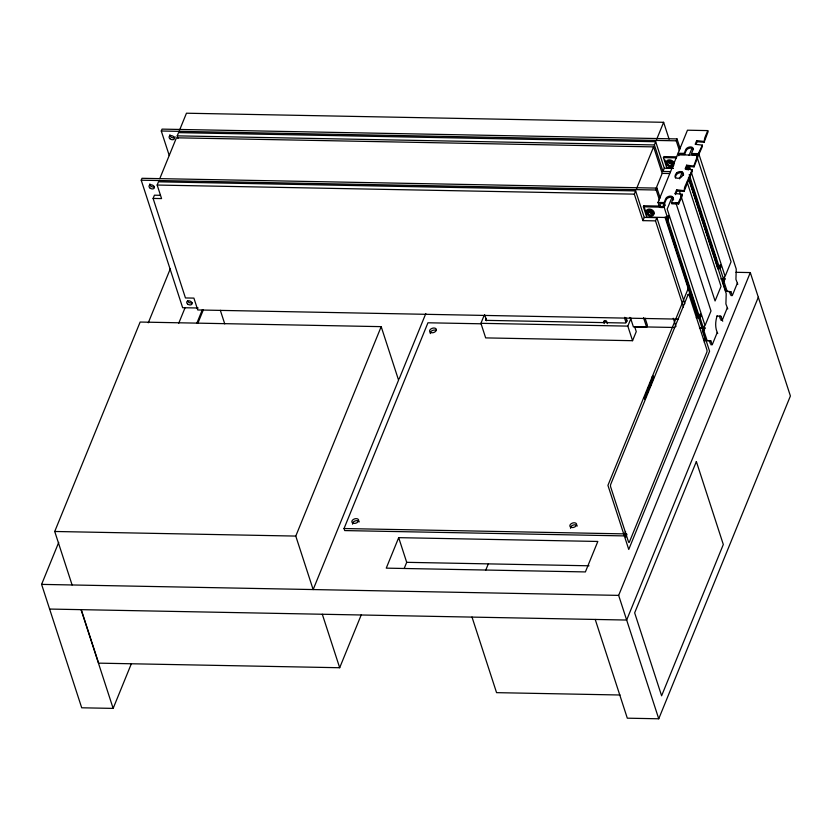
<?xml version="1.0" encoding="UTF-8"?>
<svg xmlns="http://www.w3.org/2000/svg" width="832" height="832" viewBox="0 0 832 832"><rect width="100%" height="100%" fill="white"/><g stroke="black" fill="none" stroke-linecap="round" stroke-linejoin="round"><path stroke-width="1.25" d="M644.415 397.862L645.008 396.49L644.79 399.048M683.769 190.632L676.634 189.79L675.126 193.482L675.49 194.594L676.988 190.902L684.029 191.464L684.632 187.262L692.307 169.707L685.152 168.886L686.66 165.194L693.805 166.036L694.054 166.868L687.024 166.306L685.89 169.083M693.805 166.036L697.715 155.189L677.425 154.804L657.998 202.446L659.589 207.345L661.086 207.49M695.926 144.487L697.05 141.721L704.09 142.282L704.694 138.07L707.741 130.593L687.461 130.208L678.059 153.265L678.85 155.709M684.029 191.464L692.37 171.018L692.307 169.707M694.054 166.868L698.079 156.302L697.715 155.189M704.09 142.282L708.105 131.706L707.741 130.593M198.182 308.006L182.655 307.715L141.222 180.201L142.002 178.298L656.958 188.105L660.161 197.974M169.25 155.532L161.283 131.009L162.063 129.116L677.019 138.923L680.222 148.793M678.392 319.124L197.756 309.962L193.898 298.106L185.453 297.95L153.109 198.432L161.564 198.588L157.165 185.047L158.486 181.813L635.648 190.902L644.249 217.402L642.938 220.636L655.512 220.875L656.833 217.641L644.249 217.402M159.744 178.714L176.436 137.8L653.598 146.879L662.21 173.389L655.824 189.03M178.027 138.32L177.226 135.855L178.547 132.631L655.699 141.721L664.31 168.22L663 171.444L670.54 171.59M179.317 130.728L186.462 113.214L663.624 122.304L669.105 139.162M153.109 198.432L154.43 195.198L160.472 195.312M72.103 584.969L54.725 531.482L140.14 322.046L381.191 326.643L398.57 380.12L313.154 589.566L295.776 536.078L381.191 326.643M131.248 663.998L113.142 708.396L81.702 707.793L41.6 584.386L58.729 542.391M148.294 322.785L170.31 268.788M178.755 323.211L185.068 307.746M196.966 322.899L202.301 309.806M198.026 322.847L203.414 309.65M399.142 378.966L425.828 313.529M626.267 533.51L625.279 535.922L344.698 530.577L344.032 528.538L427.95 322.785L481.208 323.794M81.255 609.658L98.634 663.146L339.685 667.732L361.286 614.775M634.681 326.758L636.262 331.614L632.559 340.694L485.659 337.896L480.927 323.315L484.162 315.37M486.283 318.334L485.462 320.351L603.72 322.608L604.542 320.59M398.684 537.659L386.256 568.142L585.395 571.927L597.823 541.455L398.684 537.659L406.702 562.328L404.31 568.183M642.938 220.636L634.327 194.137L635.648 190.902M636.418 189.01L653.598 146.879M663 171.444L654.389 144.945L655.699 141.721M656.479 139.818L663.624 122.304M485.774 570.097L488.218 564.086M675.126 193.482L682.271 194.303L682.334 195.614L678.642 203.954L671.809 203.819L671.445 202.706L673.015 198.869A3.921 2.506 -18 0 0 670.457 196.123A3.921 2.506 -18 0 0 665.714 198.734L664.154 202.571L664.976 205.13L664.123 207.21L667.472 217.516L646.724 217.121L643.375 206.814L643.802 205.774L660.556 206.097M673.275 168.054L666.786 167.929L663.437 157.622L663.863 156.582L676.749 156.832M659.391 199.878L656.188 190.008L656.958 188.105M679.453 150.686L676.25 140.816L677.019 138.923M605.124 322.629L605.946 320.611M679.838 154.409L684.57 154.492L684.216 153.379L685.776 149.542A3.921 2.506 -18 0 1 690.518 146.942A3.921 2.506 -18 0 1 693.077 149.677L691.506 153.514L691.87 154.638L698.703 154.762L702.395 146.422L702.333 145.122L695.188 144.29L696.696 140.598L703.83 141.44M659.589 207.345L662.501 207.522L664.31 203.091M684.57 154.492L686.14 150.654A3.921 2.506 -18 0 1 689.894 148.127A3.921 2.506 -18 0 1 693.493 149.448M672.235 196.706L667.191 209.061L705.047 325.551L710.996 310.96L675.938 203.05M679.515 178.849L682.261 172.11M689.083 155.376L692.297 147.524M666.515 220.022L668.325 215.426L668.99 217.474L667.93 220.054L699.213 316.326L697.798 316.306L666.515 220.022L667.93 220.054M626.985 319.998L625.747 323.024L606.528 322.66M688.345 169.998L689.052 168.282L688.386 166.244L687.534 168.324L686.795 166.036M632.559 340.694L627.817 326.113L631.062 318.167M678.642 203.954L678.278 202.842L682.271 194.303M698.703 154.762L698.339 153.65L702.333 145.122M629.928 317.408A3.234 2.184 22.2 0 1 630.708 318.594L633.412 326.924L646.62 327.174L647.4 325.27L645.081 318.146M644.207 397.738L644.894 399.36M719.15 267.613L720.335 264.566L720.99 266.604L720.148 268.684L723.486 278.99L724.339 276.9L725.005 278.949L723.954 281.528L727.137 291.335L730.912 291.689L731.817 294.486M711.755 343.678L710.85 340.87L707.075 340.517L703.893 330.71L704.943 328.13L704.278 326.092L703.435 328.172L700.086 317.876L700.929 315.796L700.274 313.747L699.088 316.805L696.509 316.753M710.85 340.87L705.661 340.496L702.468 330.689L703.518 328.11M730.912 291.689L725.722 291.304L722.53 281.497L723.58 278.918M626.954 534.227L625.716 537.254L624.624 533.884L625.602 531.482M703.633 340.153L705.099 336.544M704.288 342.191L705.765 338.582M717.122 315.931C715.25 321.443 714.958 328.182 717.735 333.518M717.267 332.436L712.234 344.77L710.809 344.739M727.293 307.84L722.259 320.174L720.834 320.143M737.318 283.244L732.295 295.578L730.87 295.547M595.223 619.445L627.307 718.182L658.746 718.786L618.654 595.379L750.298 272.574L736.008 272.303M758.316 297.242L626.662 620.048L49.618 609.055M658.746 718.786L790.4 395.98L750.298 272.574M652.163 377.073L652.985 377.073L652.943 379.642L653.099 377.166L653.578 378.082L652.766 375.606M652.298 376.761L652.974 376.771L652.673 375.835M161.283 131.009L676.25 140.816M177.226 135.855L654.389 144.945M678.059 153.265L684.216 153.379M691.506 153.514L698.339 153.65M663.437 157.622L676.406 157.872M687.627 168.251L689.052 168.282M664.31 168.22L673.119 168.386M662.21 173.389L669.604 173.524M141.222 180.201L656.188 190.008M157.165 185.047L634.327 194.137M657.998 202.446L664.154 202.571M671.445 202.706L678.278 202.842M663.551 205.098L664.976 205.13M643.375 206.814L664.123 207.21M667.566 217.443L668.99 217.474M719.576 266.573L720.99 266.604M717.548 268.632L720.148 268.684M720.897 278.938L725.005 278.949M722.53 281.497L723.954 281.528M725.722 291.304L727.137 291.335M699.514 315.765L700.929 315.796M722.738 321.256L720.876 316.274L719.462 316.254L720.387 319.103M696.197 317.803L700.086 317.876M480.927 323.315L627.817 326.113M634.494 326.716L674.762 327.486M699.442 327.954L704.642 328.047M699.535 328.099L704.943 328.13M702.468 330.689L703.893 330.71M705.661 340.496L707.075 340.517M344.032 528.538L624.624 533.884M54.725 531.482L295.776 536.078M406.702 562.328L589.025 565.791M41.6 584.386L618.654 595.379M620.027 695.001L496.558 692.65L471.994 617.032M662.501 207.522L661.003 207.376L659.776 203.59L664.508 203.684L666.078 199.846A3.921 2.506 -18 0 1 670.821 197.236A3.921 2.506 -18 0 1 673.369 199.982M716.955 316.014L720.876 316.274M647.286 392.049L647.691 392.506L646.547 390.863L646.89 394.482L646.703 391.414L646.838 392.704M737.797 284.336L735.935 279.354L736.237 269.048L698.485 152.859M727.771 308.922L725.91 303.95L726.201 293.644L688.449 177.455M696.696 140.598L697.05 141.721M695.999 153.858L731.058 261.768L725.109 276.37L691.236 172.13M689.25 166.005L690.446 169.686M729.487 291.658L730.413 294.507M686.66 165.194L687.024 166.306M689.198 174.564L719.274 267.134L717.86 267.114L688.979 178.235M686.244 167.294L687.045 169.77M693.243 188.854L697.642 202.394M699.067 206.783L701.074 212.95M703.238 219.617L706.836 230.682M709.894 240.105L711.901 246.272M713.232 250.37L716.03 258.981M688.678 179.067L717.538 267.914M687.159 182.135L721.032 286.364L715.073 300.966L679.214 190.601M676.634 189.79L676.988 190.902M664.976 160.014L666.838 165.745M709.426 340.85L710.351 343.699M666.182 216.486L667.191 219.596M670.79 230.662L675.979 246.657M680.784 261.425L686.774 279.874M687.43 281.882L688.636 285.584M690.768 292.178L697.57 313.092M698.256 315.203L699.057 317.668M665.007 217.152L697.476 317.106M656.833 217.641L684.809 303.763M655.512 220.875L683.488 306.987M643.802 205.774L646.776 214.926M673.244 318.23L675.948 326.55M643.531 317.668L646.62 327.174M651.321 384.821L650.499 382.314L650.021 384.81L650.582 385.372L650.905 384.062L651.227 385.05M625.862 317.803L627.058 321.495M647.639 388.097L648.367 390.842L647.556 388.326M625.882 322.161L624.686 318.479A3.234 2.184 22.2 0 1 624.707 317.304M607.422 323.658L606.684 321.391L603.554 321.329L604.292 323.606M484.598 314.673L486.585 320.778M322.306 614.245L339.685 667.732M220.324 310.305L224.744 323.877M81.058 609.648L113.142 708.396M192.088 302.786A2.818 1.903 22.2 0 1 187.574 300.934M154.388 186.774A2.818 1.903 22.2 0 1 151.112 186.389A2.818 1.903 22.2 0 1 149.895 183.893M652.6 212.836A2.818 1.903 22.2 0 1 648.773 212.014M646.464 211.994A4.098 2.777 22.2 0 1 651.352 209.508A4.098 2.777 22.2 0 1 653.037 214.698M652.402 212.638A2.527 1.706 22.2 0 1 648.357 210.974M675.48 178.006A7.821 5.013 -18 0 1 677.144 173.919A3.921 2.506 -18 0 1 683.457 174.044A7.821 5.013 -18 0 1 683.405 175.386M175.167 136.854A2.818 1.903 22.2 0 1 171.829 137.54A2.818 1.903 22.2 0 1 169.957 134.701M672.662 163.644A2.818 1.903 22.2 0 1 668.834 162.822M666.526 162.802A4.098 2.777 22.2 0 1 669.375 159.879A4.098 2.777 22.2 0 1 674.159 162.947M672.464 163.457A2.527 1.706 22.2 0 1 668.418 161.793M570.596 528.341A3.515 2.246 -18 0 1 573.134 525.086A3.515 2.246 -18 0 1 577.231 526.053M352.602 524.191A3.515 2.246 -18 0 1 355.129 520.936A3.515 2.246 -18 0 1 359.237 521.903M430.342 333.58A3.515 2.246 -18 0 1 432.037 330.699A3.515 2.246 -18 0 1 436.134 330.398M645.258 395.45L645.382 396.562L646.006 395.013L645.715 396.999L645.819 394.358L645.414 396.115L645.83 394.701L645.372 395.481M650.853 381.722C651.269 386.298 652.621 378.789 650.853 381.722M651.716 379.631C652.101 384.186 653.494 376.698 651.716 379.631M650.967 381.763C651.144 383.417 651.643 379.475 650.967 381.763M651.83 379.662C652.028 381.316 652.444 377.364 651.83 379.662M649.095 388.357L648.752 389.22L648.232 387.878L648.752 389.563L648.752 386.599L649.095 388.357M649.106 385.975C649.563 390.541 650.666 382.668 649.106 385.975M649.22 385.996C649.511 389.48 650.426 383.625 649.22 385.996M644.519 397.54C644.821 400.993 645.715 395.221 644.519 397.54M650.094 383.812C650.312 387.421 651.362 381.607 650.094 383.812M645.871 393.619C647.816 396.427 646.298 391.768 645.871 393.619M688.761 287.165L607.932 485.358L628.753 549.442L709.582 351.239L688.761 287.165M688.095 294.632L610.709 484.38A1.758 0.645 -88.9 0 0 610.636 486.855L628.514 541.892A1.758 0.645 -88.9 0 0 629.418 541.975L706.815 352.227A1.758 0.645 -88.9 0 0 706.878 349.742L689 294.715A1.758 0.645 -88.9 0 0 688.095 294.632M696.363 461.562L634.66 612.862L661.606 695.791L723.31 544.502L696.363 461.562M149.781 187.855A2.818 1.903 22.2 0 0 154.336 187.938A2.818 1.903 22.2 0 0 151.05 184.808A2.818 1.903 22.2 0 0 149.781 187.855M187.481 303.867A2.818 1.903 22.2 0 0 192.026 303.95A2.818 1.903 22.2 0 0 188.75 300.82A2.818 1.903 22.2 0 0 187.481 303.867M648.149 213.938A2.527 1.706 22.2 0 0 652.215 214.022A2.527 1.706 22.2 0 0 649.282 211.214A2.527 1.706 22.2 0 0 648.149 213.938M647.057 214.49A4.098 2.777 22.2 0 0 653.671 214.614A4.098 2.777 22.2 0 0 648.908 210.059A4.098 2.777 22.2 0 0 647.057 214.49M676.78 172.806A7.821 5.013 -18 0 0 675.116 176.883A3.921 2.506 -18 0 0 681.439 177.008A7.821 5.013 -18 0 0 683.103 172.931A3.921 2.506 -18 0 0 676.78 172.806M169.842 138.663A2.818 1.903 22.2 0 0 174.398 138.746A2.818 1.903 22.2 0 0 171.111 135.616A2.818 1.903 22.2 0 0 169.842 138.663M668.21 164.746A2.527 1.706 22.2 0 0 672.277 164.83A2.527 1.706 22.2 0 0 669.344 162.022A2.527 1.706 22.2 0 0 668.21 164.746M667.118 165.308A4.098 2.777 22.2 0 0 673.733 165.433A4.098 2.777 22.2 0 0 668.97 160.867A4.098 2.777 22.2 0 0 667.118 165.308M570.773 527.207A3.515 2.246 -18 0 0 576.524 525.221A3.515 2.246 -18 0 0 572.468 523.058A3.515 2.246 -18 0 0 570.773 527.207M352.778 523.058A3.515 2.246 -18 0 0 358.53 521.071A3.515 2.246 -18 0 0 354.474 518.908A3.515 2.246 -18 0 0 352.778 523.058M430.518 332.446A3.515 2.246 -18 0 0 436.259 330.47A3.515 2.246 -18 0 0 432.203 328.297A3.515 2.246 -18 0 0 430.518 332.446"/></g></svg>
